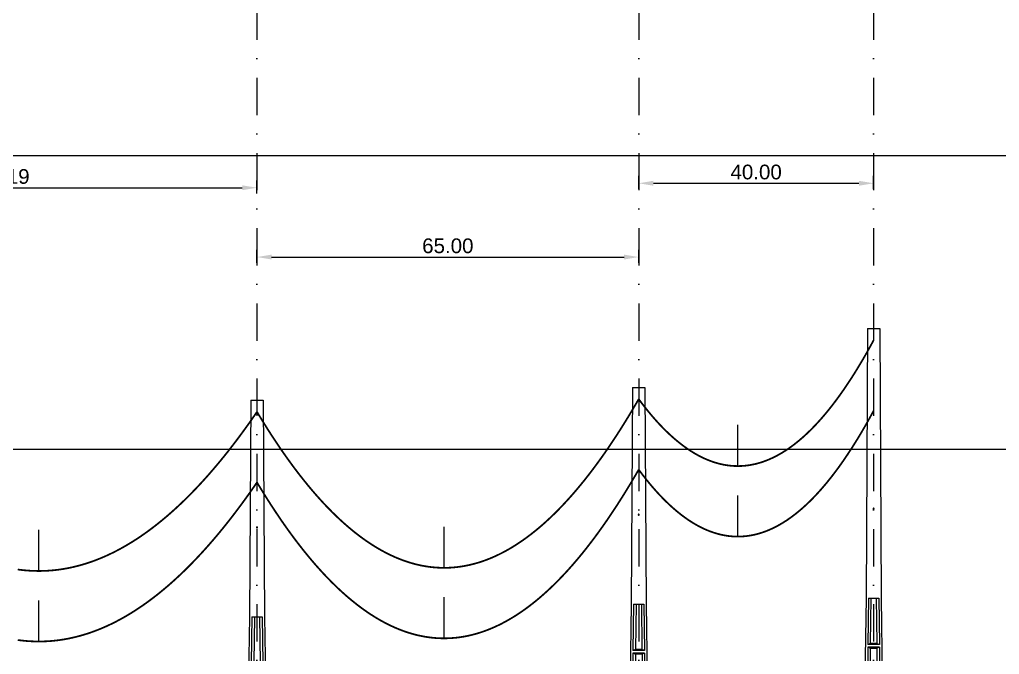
# Model space of a CAD drawing. Header units: metres. Extents: x -121 to 9872, y 3505 to 10721.
# Drawn here: x 4577.5 to 4744.3, y 9365.1 to 9473.1 of the extents above; entities that cross this region are included whole.
import ezdxf

# ---------------------------------------------------------------- set-up
doc = ezdxf.new("R2010")
doc.units = ezdxf.units.M
doc.header["$PDMODE"] = 2
doc.linetypes.add('DASHDOT', pattern=[25.4, 12.7, -6.35, 0, -6.35])
for name, color, linetype in [('CON-EOL- CA MAGNOLIA', 210, 'Continuous'), ('cotas', 7, 'Continuous'), ('Grade', 9, 'Continuous'), ('Ind.Rot', 8, 'DASHDOT'), ('POSTE DT', 7, 'Continuous')]:
    doc.layers.add(name, color=color, linetype=linetype)
doc.styles.get("Standard").update_dxf_attribs({"font": 'arial.ttf'})
doc.dimstyles.new('ISO-25', dxfattribs={"dimtxt": 2.5, "dimasz": 2.5, "dimexe": 1.25, "dimexo": 0.625, "dimtad": 1, "dimzin": 1, "dimtxsty": 'Standard', "dimcen": 2.5, "dimaunit": 1, "dimadec": 3, "dimazin": 3, "dimtfac": 1, "dimtmove": 0, "dimatfit": 3, "dimfxlon": 1, "dimarcsym": 0})

# ---------------------------------------------------------------- blocks, each defined once
blk = doc.blocks.new('*U1')
at = {"layer": 'POSTE DT', "extrusion": (0, 1, 0)}
for p, q in [((-3.31, 378.23), (-4.05, 262)), ((-3.31, 378.23), (3.31, 378.23)), ((3.31, 378.23), (4.06, 262)), ((-4.05, 262), (-7.72, 0)), ((-4.05, 262), (-4.05, 262)), ((-2.73, 262), (-3.08, 237.05)), ((-2.73, 262), (2.75, 262)), ((-1.42, 262), (-1.77, 237.57)), ((1.43, 262), (1.77, 237.57)), ((2.75, 262), (3.1, 237.05)), ((4.06, 262), (7.72, 0)), ((3.1, 237.05), (-3.08, 237.05)), ((-3.1, 235.74), (-3.63, 197.65)), ((3.11, 235.73), (-3.1, 235.74)), ((-1.8, 235.21), (-2.32, 198.19)), ((1.8, 235.21), (2.32, 198.19)), ((3.11, 235.73), (3.65, 197.65))]:
    blk.add_line(p, q, dxfattribs=at)
at = {"layer": 'POSTE DT'}
for points, knots in [([(0.25, 309.94), (0.25, 309.93), (0.25, 309.93), (0.25, 309.92), (0.25, 309.91), (0.25, 309.9), (0.25, 309.89), (0.24, 309.85), (0.22, 309.82), (0.19, 309.77), (0.16, 309.74), (0.11, 309.71), (0.08, 309.7), (0.01, 309.68), (-0.02, 309.68), (-0.08, 309.7), (-0.11, 309.71), (-0.16, 309.74), (-0.18, 309.76), (-0.21, 309.8), (-0.22, 309.82), (-0.24, 309.85), (-0.24, 309.87), (-0.25, 309.89), (-0.25, 309.9), (-0.25, 309.92), (-0.25, 309.92), (-0.25, 309.93), (-0.25, 309.94), (-0.25, 309.95), (-0.25, 309.95), (-0.25, 309.96), (-0.25, 309.97), (-0.24, 310), (-0.23, 310.02), (-0.21, 310.07), (-0.2, 310.09), (-0.15, 310.14), (-0.13, 310.15), (-0.07, 310.18), (-0.03, 310.19), (0.03, 310.19), (0.06, 310.18), (0.12, 310.16), (0.14, 310.14), (0.18, 310.11), (0.2, 310.09), (0.21, 310.06), (0.22, 310.05), (0.23, 310.04), (0.24, 310.01), (0.24, 309.99), (0.25, 309.97), (0.25, 309.96), (0.25, 309.95), (0.25, 309.94), (0.25, 309.94), (0.25, 309.94), (0.25, 309.94)], [-54.728303, -54.728303, -54.728303, -54.728303, -54.309038, -54.309038, -53.647169, -53.647169, -52.532885, -52.532885, -48.86224, -48.86224, -45.282765, -45.282765, -41.52867, -41.52867, -37.867486, -37.867486, -34.454589, -34.454589, -31.301423, -31.301423, -28.48103, -28.48103, -26.961755, -26.961755, -25.7544, -25.7544, -25.136228, -25.136228, -24.64409, -24.64409, -24.094201, -24.094201, -23.191199, -23.191199, -20.494482, -20.494482, -17.342863, -17.342863, -13.645538, -13.645538, -9.835989, -9.835989, -6.296781, -6.296781, -3.005029, -3.005029, 0, 0, 0, 1.527594, 1.527594, 3.697216, 3.697216, 4.489727, 4.489727, 5.01438, 5.01438, 5.095313, 5.095313, 5.095313, 5.095313]), ([(-1.77, 237.57), (-1.99, 237.49), (-2.21, 237.4), (-2.64, 237.22), (-2.86, 237.14), (-3.08, 237.05)], [0, 0, 0, 0, 56.660495, 56.660495, 113.412826, 113.412826, 113.412826, 113.412826]), ([(1.77, 237.57), (1.18, 237.57), (0.59, 237.57), (-0.59, 237.57), (-1.18, 237.57), (-1.77, 237.57)], [0, 0, 0, 0, 67.306894, 67.306894, 134.614447, 134.614447, 134.614447, 134.614447]), ([(3.1, 237.05), (2.87, 237.14), (2.65, 237.23), (2.21, 237.4), (1.99, 237.49), (1.77, 237.57)], [0, 0, 0, 0, 56.738948, 56.738948, 113.38731, 113.38731, 113.38731, 113.38731]), ([(-3.1, 235.74), (-2.88, 235.65), (-2.67, 235.56), (-2.23, 235.39), (-2.02, 235.3), (-1.8, 235.21)], [0.055576, 0.055576, 0.055576, 0.055576, 56.767409, 56.767409, 113.50757, 113.50757, 113.50757, 113.50757]), ([(-1.8, 235.21), (-1.2, 235.21), (-0.6, 235.21), (0.6, 235.21), (1.2, 235.21), (1.8, 235.21)], [0, 0, 0, 0, 68.567797, 68.567797, 137.136247, 137.136247, 137.136247, 137.136247]), ([(1.8, 235.21), (2.02, 235.3), (2.24, 235.38), (2.68, 235.56), (2.89, 235.65), (3.11, 235.73)], [0, 0, 0, 0, 56.845349, 56.845349, 113.599799, 113.599799, 113.599799, 113.599799])]:
    blk.add_open_spline(points, degree=3, knots=knots, dxfattribs=at)
blk = doc.blocks.new('*U10')
at = {"layer": 'POSTE DT', "extrusion": (0, 1, 0)}
for p, q in [((-3.31, 406.59), (-4.05, 262)), ((-3.31, 406.59), (3.31, 406.59)), ((3.31, 406.59), (4.06, 262)), ((-4.05, 262), (-7.72, 0)), ((-4.05, 262), (-4.05, 262)), ((-2.73, 262), (-3.08, 237.05)), ((-2.73, 262), (2.75, 262)), ((-1.42, 262), (-1.77, 237.57)), ((1.43, 262), (1.77, 237.57)), ((2.75, 262), (3.1, 237.05)), ((4.06, 262), (7.72, 0)), ((3.1, 237.05), (-3.08, 237.05)), ((-3.1, 235.74), (-3.63, 197.65)), ((3.11, 235.73), (-3.1, 235.74)), ((-1.8, 235.21), (-2.32, 198.19)), ((1.8, 235.21), (2.32, 198.19)), ((3.11, 235.73), (3.65, 197.65))]:
    blk.add_line(p, q, dxfattribs=at)
at = {"layer": 'POSTE DT'}
for points, knots in [([(0.25, 309.94), (0.25, 309.93), (0.25, 309.93), (0.25, 309.92), (0.25, 309.91), (0.25, 309.9), (0.25, 309.89), (0.24, 309.85), (0.22, 309.82), (0.19, 309.77), (0.16, 309.74), (0.11, 309.71), (0.08, 309.7), (0.01, 309.68), (-0.02, 309.68), (-0.08, 309.7), (-0.11, 309.71), (-0.16, 309.74), (-0.18, 309.76), (-0.21, 309.8), (-0.22, 309.82), (-0.24, 309.85), (-0.24, 309.87), (-0.25, 309.89), (-0.25, 309.9), (-0.25, 309.92), (-0.25, 309.92), (-0.25, 309.93), (-0.25, 309.94), (-0.25, 309.95), (-0.25, 309.95), (-0.25, 309.96), (-0.25, 309.97), (-0.24, 310), (-0.23, 310.02), (-0.21, 310.07), (-0.2, 310.09), (-0.15, 310.14), (-0.13, 310.15), (-0.07, 310.18), (-0.03, 310.19), (0.03, 310.19), (0.06, 310.18), (0.12, 310.16), (0.14, 310.14), (0.18, 310.11), (0.2, 310.09), (0.21, 310.06), (0.22, 310.05), (0.23, 310.04), (0.24, 310.01), (0.24, 309.99), (0.25, 309.97), (0.25, 309.96), (0.25, 309.95), (0.25, 309.94), (0.25, 309.94), (0.25, 309.94), (0.25, 309.94)], [-54.728303, -54.728303, -54.728303, -54.728303, -54.309038, -54.309038, -53.647169, -53.647169, -52.532885, -52.532885, -48.86224, -48.86224, -45.282765, -45.282765, -41.52867, -41.52867, -37.867486, -37.867486, -34.454589, -34.454589, -31.301423, -31.301423, -28.48103, -28.48103, -26.961755, -26.961755, -25.7544, -25.7544, -25.136228, -25.136228, -24.64409, -24.64409, -24.094201, -24.094201, -23.191199, -23.191199, -20.494482, -20.494482, -17.342863, -17.342863, -13.645538, -13.645538, -9.835989, -9.835989, -6.296781, -6.296781, -3.005029, -3.005029, 0, 0, 0, 1.527594, 1.527594, 3.697216, 3.697216, 4.489727, 4.489727, 5.01438, 5.01438, 5.095313, 5.095313, 5.095313, 5.095313]), ([(-1.77, 237.57), (-1.99, 237.49), (-2.21, 237.4), (-2.64, 237.22), (-2.86, 237.14), (-3.08, 237.05)], [0, 0, 0, 0, 56.660495, 56.660495, 113.412826, 113.412826, 113.412826, 113.412826]), ([(1.77, 237.57), (1.18, 237.57), (0.59, 237.57), (-0.59, 237.57), (-1.18, 237.57), (-1.77, 237.57)], [0, 0, 0, 0, 67.306894, 67.306894, 134.614447, 134.614447, 134.614447, 134.614447]), ([(3.1, 237.05), (2.87, 237.14), (2.65, 237.23), (2.21, 237.4), (1.99, 237.49), (1.77, 237.57)], [0, 0, 0, 0, 56.738948, 56.738948, 113.38731, 113.38731, 113.38731, 113.38731]), ([(-3.1, 235.74), (-2.88, 235.65), (-2.67, 235.56), (-2.23, 235.39), (-2.02, 235.3), (-1.8, 235.21)], [0.055576, 0.055576, 0.055576, 0.055576, 56.767409, 56.767409, 113.50757, 113.50757, 113.50757, 113.50757]), ([(-1.8, 235.21), (-1.2, 235.21), (-0.6, 235.21), (0.6, 235.21), (1.2, 235.21), (1.8, 235.21)], [0, 0, 0, 0, 68.567797, 68.567797, 137.136247, 137.136247, 137.136247, 137.136247]), ([(1.8, 235.21), (2.02, 235.3), (2.24, 235.38), (2.68, 235.56), (2.89, 235.65), (3.11, 235.73)], [0, 0, 0, 0, 56.845349, 56.845349, 113.599799, 113.599799, 113.599799, 113.599799])]:
    blk.add_open_spline(points, degree=3, knots=knots, dxfattribs=at)
blk = doc.blocks.new('*D99')
at = {"layer": 'cotas', "color": 0, "lineweight": -2, "transparency": 16777216}
for p, q in [((4531.73, 9443.49), (4531.73, 9445.74)), ((4617.92, 9443.49), (4617.92, 9445.74)), ((4534.23, 9444.49), (4615.42, 9444.49))]:
    blk.add_line(p, q, dxfattribs=at)
at = {"layer": 'cotas', "color": 0, "transparency": 16777216}
for points in [[(4534.23, 9444.9), (4534.23, 9444.07), (4531.73, 9444.49)], [(4615.42, 9444.9), (4615.42, 9444.07), (4617.92, 9444.49)]]:
    blk.add_solid(points, dxfattribs=at)
at = {"layer": 'Defpoints', "color": 0, "transparency": 16777216}
for p in [(4617.92, 9444.49), (4531.73, 9428.51), (4617.92, 9408.35)]:
    blk.add_point(p, dxfattribs=at)
at = {"layer": 'cotas', "color": 0, "transparency": 16777216, "insert": (4574.83, 9446.39), "char_height": 2.5, "attachment_point": 5}
blk.add_mtext('86.19', dxfattribs=at)
blk = doc.blocks.new('*D100')
at = {"layer": 'cotas', "color": 0, "lineweight": -2, "transparency": 16777216}
for p, q in [((4617.92, 9431.69), (4617.92, 9433.94)), ((4682.92, 9431.69), (4682.92, 9433.94)), ((4620.42, 9432.69), (4680.42, 9432.69))]:
    blk.add_line(p, q, dxfattribs=at)
at = {"layer": 'cotas', "color": 0, "transparency": 16777216}
for points in [[(4620.42, 9433.11), (4620.42, 9432.28), (4617.92, 9432.69)], [(4680.42, 9433.11), (4680.42, 9432.28), (4682.92, 9432.69)]]:
    blk.add_solid(points, dxfattribs=at)
at = {"layer": 'Defpoints', "color": 0, "transparency": 16777216}
for p in [(4682.92, 9432.69), (4682.92, 9410.52), (4617.92, 9408.35)]:
    blk.add_point(p, dxfattribs=at)
at = {"layer": 'cotas', "color": 0, "transparency": 16777216, "insert": (4650.42, 9434.59), "char_height": 2.5, "attachment_point": 5}
blk.add_mtext('65.00', dxfattribs=at)
blk = doc.blocks.new('*D101')
at = {"layer": 'cotas', "color": 0, "lineweight": -2, "transparency": 16777216}
for p, q in [((4682.92, 9444.25), (4682.92, 9446.5)), ((4722.92, 9444.25), (4722.92, 9446.5)), ((4685.42, 9445.25), (4720.42, 9445.25))]:
    blk.add_line(p, q, dxfattribs=at)
at = {"layer": 'cotas', "color": 0, "transparency": 16777216}
for points in [[(4685.42, 9445.67), (4685.42, 9444.83), (4682.92, 9445.25)], [(4720.42, 9445.67), (4720.42, 9444.83), (4722.92, 9445.25)]]:
    blk.add_solid(points, dxfattribs=at)
at = {"layer": 'Defpoints', "color": 0, "transparency": 16777216}
for p in [(4722.92, 9445.25), (4722.92, 9420.53), (4682.92, 9410.52)]:
    blk.add_point(p, dxfattribs=at)
at = {"layer": 'cotas', "color": 0, "transparency": 16777216, "insert": (4702.92, 9447.15), "char_height": 2.5, "attachment_point": 5}
blk.add_mtext('40.00', dxfattribs=at)

msp = doc.modelspace()

# ---------------------------------------------------------------- linework, layer by layer
at = {"layer": 'CON-EOL- CA MAGNOLIA'}
for p, q in [((4699.802, 9397.125), (4699.802, 9404.125)), ((4699.802, 9385.125), (4699.802, 9392.125)), ((4699.802, 9385.125), (4699.802, 9392.125)), ((4580.77, 9379.273), (4580.77, 9386.273)), ((4649.785, 9379.809), (4649.785, 9386.809)), ((4580.77, 9367.273), (4580.77, 9374.273)), ((4580.77, 9367.273), (4580.77, 9374.273)), ((4649.785, 9367.809), (4649.785, 9374.809)), ((4649.785, 9367.809), (4649.785, 9374.809))]:
    msp.add_line(p, q, dxfattribs=at)
at = {"layer": 'CON-EOL- CA MAGNOLIA', "const_width": 0.3}
for points in [[(4682.922, 9408.52), (4683.121, 9408.253), (4683.32, 9407.988), (4683.519, 9407.727), (4683.718, 9407.469), (4683.917, 9407.215), (4684.116, 9406.963), (4684.315, 9406.715), (4684.514, 9406.469), (4684.713, 9406.228), (4684.912, 9405.989), (4685.111, 9405.753), (4685.31, 9405.521), (4685.509, 9405.291), (4685.708, 9405.065), (4685.907, 9404.843), (4686.106, 9404.623), (4686.305, 9404.406), (4686.504, 9404.193), (4686.703, 9403.983), (4686.902, 9403.776), (4687.101, 9403.572), (4687.3, 9403.371), (4687.499, 9403.174), (4687.698, 9402.98), (4687.897, 9402.789), (4688.096, 9402.601), (4688.295, 9402.416), (4688.494, 9402.235), (4688.693, 9402.056), (4688.892, 9401.881), (4689.091, 9401.709), (4689.29, 9401.54), (4689.489, 9401.375), (4689.688, 9401.212), (4689.887, 9401.053), (4690.086, 9400.897), (4690.285, 9400.744), (4690.484, 9400.594), (4690.683, 9400.447), (4690.882, 9400.304), (4691.081, 9400.163), (4691.28, 9400.026), (4691.479, 9399.892), (4691.678, 9399.762), (4691.877, 9399.634), (4692.076, 9399.51), (4692.275, 9399.388), (4692.474, 9399.27), (4692.673, 9399.155), (4692.872, 9399.043), (4693.071, 9398.935), (4693.27, 9398.829), (4693.469, 9398.727), (4693.668, 9398.628), (4693.867, 9398.532), (4694.066, 9398.439), (4694.265, 9398.35), (4694.464, 9398.263), (4694.663, 9398.18), (4694.862, 9398.1), (4695.061, 9398.023), (4695.26, 9397.949), (4695.459, 9397.879), (4695.658, 9397.811), (4695.857, 9397.747), (4696.056, 9397.686), (4696.255, 9397.628), (4696.454, 9397.573), (4696.653, 9397.521), (4696.852, 9397.473), (4697.051, 9397.427), (4697.25, 9397.385), (4697.449, 9397.346), (4697.648, 9397.311), (4697.847, 9397.278), (4698.046, 9397.248), (4698.245, 9397.222), (4698.444, 9397.199), (4698.643, 9397.179), (4698.842, 9397.162), (4699.041, 9397.148), (4699.24, 9397.138), (4699.439, 9397.131), (4699.638, 9397.127), (4699.837, 9397.125), (4700.036, 9397.128), (4700.235, 9397.133), (4700.434, 9397.141), (4700.633, 9397.153), (4700.832, 9397.168), (4701.031, 9397.186), (4701.23, 9397.207), (4701.429, 9397.231), (4701.628, 9397.259), (4701.827, 9397.289), (4702.026, 9397.323), (4702.225, 9397.36), (4702.424, 9397.4), (4702.623, 9397.443), (4702.822, 9397.49), (4703.022, 9397.539), (4703.221, 9397.592), (4703.42, 9397.648), (4703.619, 9397.707), (4703.818, 9397.769), (4704.017, 9397.835), (4704.216, 9397.903), (4704.415, 9397.975), (4704.614, 9398.05), (4704.813, 9398.128), (4705.012, 9398.209), (4705.211, 9398.294), (4705.41, 9398.381), (4705.609, 9398.472), (4705.808, 9398.566), (4706.007, 9398.663), (4706.206, 9398.763), (4706.405, 9398.867), (4706.604, 9398.973), (4706.803, 9399.083), (4707.002, 9399.196), (4707.201, 9399.312), (4707.4, 9399.431), (4707.599, 9399.553), (4707.798, 9399.679), (4707.997, 9399.808), (4708.196, 9399.94), (4708.395, 9400.075), (4708.594, 9400.213), (4708.793, 9400.354), (4708.992, 9400.499), (4709.191, 9400.647), (4709.39, 9400.798), (4709.589, 9400.952), (4709.788, 9401.109), (4709.987, 9401.27), (4710.186, 9401.433), (4710.385, 9401.6), (4710.584, 9401.77), (4710.783, 9401.943), (4710.982, 9402.119), (4711.181, 9402.299), (4711.38, 9402.482), (4711.579, 9402.667), (4711.778, 9402.856), (4711.977, 9403.049), (4712.176, 9403.244), (4712.375, 9403.443), (4712.574, 9403.644), (4712.773, 9403.849), (4712.972, 9404.057), (4713.171, 9404.269), (4713.37, 9404.483), (4713.569, 9404.701), (4713.768, 9404.922), (4713.967, 9405.146), (4714.166, 9405.373), (4714.365, 9405.603), (4714.564, 9405.837), (4714.763, 9406.073), (4714.962, 9406.313), (4715.161, 9406.556), (4715.36, 9406.803), (4715.559, 9407.052), (4715.758, 9407.305), (4715.957, 9407.561), (4716.156, 9407.82), (4716.355, 9408.082), (4716.554, 9408.347), (4716.753, 9408.616), (4716.952, 9408.888), (4717.151, 9409.163), (4717.35, 9409.441), (4717.549, 9409.722), (4717.748, 9410.007), (4717.947, 9410.295), (4718.146, 9410.586), (4718.345, 9410.88), (4718.544, 9411.177), (4718.743, 9411.478), (4718.942, 9411.782), (4719.141, 9412.089), (4719.34, 9412.399), (4719.539, 9412.712), (4719.738, 9413.029), (4719.937, 9413.349), (4720.136, 9413.672), (4720.335, 9413.998), (4720.534, 9414.327), (4720.733, 9414.66), (4720.932, 9414.995), (4721.131, 9415.334), (4721.33, 9415.677), (4721.529, 9416.022), (4721.728, 9416.371), (4721.927, 9416.723), (4722.126, 9417.078), (4722.325, 9417.436), (4722.524, 9417.797), (4722.723, 9418.162), (4722.922, 9418.53)], [(4617.922, 9406.35), (4618.245, 9405.813), (4618.569, 9405.281), (4618.892, 9404.755), (4619.216, 9404.234), (4619.539, 9403.719), (4619.862, 9403.21), (4620.186, 9402.706), (4620.509, 9402.207), (4620.832, 9401.714), (4621.156, 9401.227), (4621.479, 9400.745), (4621.803, 9400.268), (4622.126, 9399.797), (4622.449, 9399.332), (4622.773, 9398.872), (4623.096, 9398.417), (4623.42, 9397.969), (4623.743, 9397.525), (4624.066, 9397.087), (4624.39, 9396.655), (4624.713, 9396.228), (4625.036, 9395.807), (4625.36, 9395.391), (4625.683, 9394.98), (4626.007, 9394.575), (4626.33, 9394.176), (4626.653, 9393.782), (4626.977, 9393.394), (4627.3, 9393.011), (4627.623, 9392.633), (4627.947, 9392.261), (4628.27, 9391.895), (4628.594, 9391.534), (4628.917, 9391.178), (4629.24, 9390.828), (4629.564, 9390.484), (4629.887, 9390.145), (4630.211, 9389.811), (4630.534, 9389.484), (4630.857, 9389.161), (4631.181, 9388.844), (4631.504, 9388.532), (4631.827, 9388.226), (4632.151, 9387.926), (4632.474, 9387.63), (4632.798, 9387.341), (4633.121, 9387.057), (4633.444, 9386.778), (4633.768, 9386.505), (4634.091, 9386.237), (4634.415, 9385.975), (4634.738, 9385.718), (4635.061, 9385.466), (4635.385, 9385.22), (4635.708, 9384.98), (4636.031, 9384.745), (4636.355, 9384.516), (4636.678, 9384.292), (4637.002, 9384.073), (4637.325, 9383.86), (4637.648, 9383.652), (4637.972, 9383.45), (4638.295, 9383.254), (4638.619, 9383.062), (4638.942, 9382.877), (4639.265, 9382.696), (4639.589, 9382.522), (4639.912, 9382.352), (4640.235, 9382.188), (4640.559, 9382.03), (4640.882, 9381.877), (4641.206, 9381.729), (4641.529, 9381.587), (4641.852, 9381.451), (4642.176, 9381.32), (4642.499, 9381.194), (4642.822, 9381.074), (4643.146, 9380.959), (4643.469, 9380.85), (4643.793, 9380.746), (4644.116, 9380.648), (4644.439, 9380.555), (4644.763, 9380.467), (4645.086, 9380.385), (4645.41, 9380.309), (4645.733, 9380.238), (4646.056, 9380.172), (4646.38, 9380.112), (4646.703, 9380.057), (4647.026, 9380.008), (4647.35, 9379.964), (4647.673, 9379.926), (4647.997, 9379.893), (4648.32, 9379.865), (4648.643, 9379.843), (4648.967, 9379.827), (4649.29, 9379.816), (4649.614, 9379.81), (4649.937, 9379.81), (4650.26, 9379.815), (4650.584, 9379.826), (4650.907, 9379.842), (4651.23, 9379.864), (4651.554, 9379.891), (4651.877, 9379.924), (4652.201, 9379.961), (4652.524, 9380.005), (4652.847, 9380.054), (4653.171, 9380.108), (4653.494, 9380.168), (4653.818, 9380.233), (4654.141, 9380.304), (4654.464, 9380.38), (4654.788, 9380.462), (4655.111, 9380.549), (4655.434, 9380.642), (4655.758, 9380.74), (4656.081, 9380.843), (4656.405, 9380.952), (4656.728, 9381.067), (4657.051, 9381.187), (4657.375, 9381.312), (4657.698, 9381.443), (4658.022, 9381.579), (4658.345, 9381.721), (4658.668, 9381.868), (4658.992, 9382.021), (4659.315, 9382.179), (4659.638, 9382.342), (4659.962, 9382.511), (4660.285, 9382.686), (4660.609, 9382.866), (4660.932, 9383.051), (4661.255, 9383.242), (4661.579, 9383.438), (4661.902, 9383.64), (4662.225, 9383.847), (4662.549, 9384.06), (4662.872, 9384.278), (4663.196, 9384.502), (4663.519, 9384.731), (4663.842, 9384.966), (4664.166, 9385.206), (4664.489, 9385.451), (4664.813, 9385.702), (4665.136, 9385.959), (4665.459, 9386.221), (4665.783, 9386.488), (4666.106, 9386.761), (4666.429, 9387.039), (4666.753, 9387.323), (4667.076, 9387.613), (4667.4, 9387.907), (4667.723, 9388.208), (4668.046, 9388.513), (4668.37, 9388.825), (4668.693, 9389.141), (4669.017, 9389.464), (4669.34, 9389.791), (4669.663, 9390.125), (4669.987, 9390.463), (4670.31, 9390.807), (4670.633, 9391.157), (4670.957, 9391.512), (4671.28, 9391.873), (4671.604, 9392.239), (4671.927, 9392.611), (4672.25, 9392.988), (4672.574, 9393.37), (4672.897, 9393.758), (4673.221, 9394.152), (4673.544, 9394.551), (4673.867, 9394.955), (4674.191, 9395.365), (4674.514, 9395.781), (4674.837, 9396.202), (4675.161, 9396.629), (4675.484, 9397.061), (4675.808, 9397.498), (4676.131, 9397.941), (4676.454, 9398.39), (4676.778, 9398.844), (4677.101, 9399.304), (4677.424, 9399.769), (4677.748, 9400.239), (4678.071, 9400.716), (4678.395, 9401.197), (4678.718, 9401.684), (4679.041, 9402.177), (4679.365, 9402.675), (4679.688, 9403.179), (4680.012, 9403.688), (4680.335, 9404.203), (4680.658, 9404.723), (4680.982, 9405.249), (4681.305, 9405.78), (4681.628, 9406.317), (4681.952, 9406.86), (4682.275, 9407.407), (4682.599, 9407.961), (4682.922, 9408.52)], [(4577.185, 9379.524), (4577.614, 9379.468), (4578.043, 9379.418), (4578.472, 9379.376), (4578.901, 9379.341), (4579.329, 9379.313), (4579.758, 9379.293), (4580.187, 9379.279), (4580.616, 9379.273), (4581.045, 9379.274), (4581.473, 9379.282), (4581.902, 9379.298), (4582.331, 9379.32), (4582.76, 9379.35), (4583.189, 9379.387), (4583.618, 9379.431), (4584.046, 9379.483), (4584.475, 9379.541), (4584.904, 9379.607), (4585.333, 9379.68), (4585.762, 9379.761), (4586.19, 9379.848), (4586.619, 9379.943), (4587.048, 9380.044), (4587.477, 9380.154), (4587.906, 9380.27), (4588.334, 9380.393), (4588.763, 9380.524), (4589.192, 9380.662), (4589.621, 9380.807), (4590.05, 9380.959), (4590.478, 9381.119), (4590.907, 9381.285), (4591.336, 9381.459), (4591.765, 9381.64), (4592.194, 9381.829), (4592.622, 9382.024), (4593.051, 9382.227), (4593.48, 9382.437), (4593.909, 9382.654), (4594.338, 9382.878), (4594.766, 9383.11), (4595.195, 9383.349), (4595.624, 9383.595), (4596.053, 9383.848), (4596.482, 9384.108), (4596.911, 9384.376), (4597.339, 9384.651), (4597.768, 9384.933), (4598.197, 9385.222), (4598.626, 9385.519), (4599.055, 9385.822), (4599.483, 9386.133), (4599.912, 9386.451), (4600.341, 9386.777), (4600.77, 9387.11), (4601.199, 9387.449), (4601.627, 9387.796), (4602.056, 9388.151), (4602.485, 9388.512), (4602.914, 9388.881), (4603.343, 9389.257), (4603.771, 9389.64), (4604.2, 9390.031), (4604.629, 9390.428), (4605.058, 9390.833), (4605.487, 9391.245), (4605.915, 9391.665), (4606.344, 9392.091), (4606.773, 9392.525), (4607.202, 9392.966), (4607.631, 9393.415), (4608.059, 9393.87), (4608.488, 9394.333), (4608.917, 9394.803), (4609.346, 9395.28), (4609.775, 9395.765), (4610.203, 9396.257), (4610.632, 9396.756), (4611.061, 9397.262), (4611.49, 9397.775), (4611.919, 9398.296), (4612.348, 9398.824), (4612.776, 9399.36), (4613.205, 9399.902), (4613.634, 9400.452), (4614.063, 9401.009), (4614.492, 9401.574), (4614.92, 9402.145), (4615.349, 9402.724), (4615.778, 9403.31), (4616.207, 9403.904), (4616.636, 9404.504), (4617.064, 9405.112), (4617.493, 9405.728), (4617.922, 9406.35)], [(4682.922, 9396.52), (4683.121, 9396.253), (4683.32, 9395.988), (4683.519, 9395.727), (4683.718, 9395.469), (4683.917, 9395.214), (4684.116, 9394.963), (4684.315, 9394.715), (4684.514, 9394.469), (4684.713, 9394.227), (4684.912, 9393.989), (4685.111, 9393.753), (4685.31, 9393.521), (4685.509, 9393.291), (4685.708, 9393.065), (4685.907, 9392.843), (4686.106, 9392.623), (4686.305, 9392.406), (4686.504, 9392.193), (4686.703, 9391.983), (4686.902, 9391.776), (4687.101, 9391.572), (4687.3, 9391.371), (4687.499, 9391.174), (4687.698, 9390.98), (4687.897, 9390.789), (4688.096, 9390.601), (4688.295, 9390.416), (4688.494, 9390.235), (4688.693, 9390.056), (4688.892, 9389.881), (4689.091, 9389.709), (4689.29, 9389.54), (4689.489, 9389.375), (4689.688, 9389.212), (4689.887, 9389.053), (4690.086, 9388.897), (4690.285, 9388.744), (4690.484, 9388.594), (4690.683, 9388.447), (4690.882, 9388.304), (4691.081, 9388.163), (4691.28, 9388.026), (4691.479, 9387.892), (4691.678, 9387.762), (4691.877, 9387.634), (4692.076, 9387.509), (4692.275, 9387.388), (4692.474, 9387.27), (4692.673, 9387.155), (4692.872, 9387.043), (4693.071, 9386.935), (4693.27, 9386.829), (4693.469, 9386.727), (4693.668, 9386.628), (4693.867, 9386.532), (4694.066, 9386.439), (4694.265, 9386.35), (4694.464, 9386.263), (4694.663, 9386.18), (4694.862, 9386.1), (4695.061, 9386.023), (4695.26, 9385.949), (4695.459, 9385.879), (4695.658, 9385.811), (4695.857, 9385.747), (4696.056, 9385.686), (4696.255, 9385.628), (4696.454, 9385.573), (4696.653, 9385.521), (4696.852, 9385.473), (4697.051, 9385.428), (4697.25, 9385.385), (4697.449, 9385.346), (4697.648, 9385.311), (4697.847, 9385.278), (4698.046, 9385.248), (4698.245, 9385.222), (4698.444, 9385.199), (4698.643, 9385.179), (4698.842, 9385.162), (4699.041, 9385.149), (4699.24, 9385.138), (4699.439, 9385.131), (4699.638, 9385.126), (4699.837, 9385.125), (4700.036, 9385.128), (4700.235, 9385.133), (4700.434, 9385.141), (4700.633, 9385.153), (4700.832, 9385.168), (4701.031, 9385.186), (4701.23, 9385.207), (4701.429, 9385.231), (4701.628, 9385.259), (4701.827, 9385.289), (4702.026, 9385.323), (4702.225, 9385.36), (4702.424, 9385.4), (4702.623, 9385.443), (4702.822, 9385.49), (4703.022, 9385.539), (4703.221, 9385.592), (4703.42, 9385.648), (4703.619, 9385.707), (4703.818, 9385.769), (4704.017, 9385.835), (4704.216, 9385.903), (4704.415, 9385.975), (4704.614, 9386.05), (4704.813, 9386.128), (4705.012, 9386.209), (4705.211, 9386.294), (4705.41, 9386.381), (4705.609, 9386.472), (4705.808, 9386.566), (4706.007, 9386.663), (4706.206, 9386.763), (4706.405, 9386.867), (4706.604, 9386.973), (4706.803, 9387.083), (4707.002, 9387.196), (4707.201, 9387.312), (4707.4, 9387.431), (4707.599, 9387.553), (4707.798, 9387.679), (4707.997, 9387.808), (4708.196, 9387.94), (4708.395, 9388.075), (4708.594, 9388.213), (4708.793, 9388.354), (4708.992, 9388.499), (4709.191, 9388.647), (4709.39, 9388.798), (4709.589, 9388.952), (4709.788, 9389.109), (4709.987, 9389.27), (4710.186, 9389.433), (4710.385, 9389.6), (4710.584, 9389.77), (4710.783, 9389.943), (4710.982, 9390.119), (4711.181, 9390.299), (4711.38, 9390.482), (4711.579, 9390.667), (4711.778, 9390.856), (4711.977, 9391.049), (4712.176, 9391.244), (4712.375, 9391.443), (4712.574, 9391.644), (4712.773, 9391.849), (4712.972, 9392.057), (4713.171, 9392.269), (4713.37, 9392.483), (4713.569, 9392.701), (4713.768, 9392.922), (4713.967, 9393.146), (4714.166, 9393.373), (4714.365, 9393.603), (4714.564, 9393.837), (4714.763, 9394.073), (4714.962, 9394.313), (4715.161, 9394.556), (4715.36, 9394.803), (4715.559, 9395.052), (4715.758, 9395.305), (4715.957, 9395.561), (4716.156, 9395.82), (4716.355, 9396.082), (4716.554, 9396.347), (4716.753, 9396.616), (4716.952, 9396.888), (4717.151, 9397.163), (4717.35, 9397.441), (4717.549, 9397.722), (4717.748, 9398.007), (4717.947, 9398.295), (4718.146, 9398.586), (4718.345, 9398.88), (4718.544, 9399.177), (4718.743, 9399.478), (4718.942, 9399.782), (4719.141, 9400.089), (4719.34, 9400.399), (4719.539, 9400.712), (4719.738, 9401.029), (4719.937, 9401.349), (4720.136, 9401.671), (4720.335, 9401.998), (4720.534, 9402.327), (4720.733, 9402.66), (4720.932, 9402.995), (4721.131, 9403.334), (4721.33, 9403.677), (4721.529, 9404.022), (4721.728, 9404.371), (4721.927, 9404.723), (4722.126, 9405.078), (4722.325, 9405.436), (4722.524, 9405.797), (4722.723, 9406.162), (4722.922, 9406.53)], [(4682.922, 9396.52), (4683.121, 9396.253), (4683.32, 9395.988), (4683.519, 9395.727), (4683.718, 9395.469), (4683.917, 9395.214), (4684.116, 9394.963), (4684.315, 9394.715), (4684.514, 9394.469), (4684.713, 9394.228), (4684.912, 9393.989), (4685.111, 9393.753), (4685.31, 9393.521), (4685.509, 9393.291), (4685.708, 9393.065), (4685.907, 9392.843), (4686.106, 9392.623), (4686.305, 9392.406), (4686.504, 9392.193), (4686.703, 9391.983), (4686.902, 9391.776), (4687.101, 9391.572), (4687.3, 9391.371), (4687.499, 9391.174), (4687.698, 9390.98), (4687.897, 9390.789), (4688.096, 9390.601), (4688.295, 9390.416), (4688.494, 9390.235), (4688.693, 9390.056), (4688.892, 9389.881), (4689.091, 9389.709), (4689.29, 9389.54), (4689.489, 9389.374), (4689.688, 9389.212), (4689.887, 9389.053), (4690.086, 9388.897), (4690.285, 9388.744), (4690.484, 9388.594), (4690.683, 9388.447), (4690.882, 9388.304), (4691.081, 9388.163), (4691.28, 9388.026), (4691.479, 9387.892), (4691.678, 9387.762), (4691.877, 9387.634), (4692.076, 9387.51), (4692.275, 9387.388), (4692.474, 9387.27), (4692.673, 9387.155), (4692.872, 9387.043), (4693.071, 9386.935), (4693.27, 9386.829), (4693.469, 9386.727), (4693.668, 9386.628), (4693.867, 9386.532), (4694.066, 9386.439), (4694.265, 9386.35), (4694.464, 9386.263), (4694.663, 9386.18), (4694.862, 9386.1), (4695.061, 9386.023), (4695.26, 9385.949), (4695.459, 9385.879), (4695.658, 9385.811), (4695.857, 9385.747), (4696.056, 9385.686), (4696.255, 9385.628), (4696.454, 9385.573), (4696.653, 9385.521), (4696.852, 9385.473), (4697.051, 9385.427), (4697.25, 9385.385), (4697.449, 9385.346), (4697.648, 9385.311), (4697.847, 9385.278), (4698.046, 9385.249), (4698.245, 9385.222), (4698.444, 9385.199), (4698.643, 9385.179), (4698.842, 9385.162), (4699.041, 9385.148), (4699.24, 9385.138), (4699.439, 9385.131), (4699.638, 9385.127), (4699.837, 9385.126), (4700.036, 9385.128), (4700.235, 9385.133), (4700.434, 9385.141), (4700.633, 9385.153), (4700.832, 9385.168), (4701.031, 9385.186), (4701.23, 9385.207), (4701.429, 9385.231), (4701.628, 9385.259), (4701.827, 9385.289), (4702.026, 9385.323), (4702.225, 9385.36), (4702.424, 9385.4), (4702.623, 9385.443), (4702.822, 9385.49), (4703.022, 9385.539), (4703.221, 9385.592), (4703.42, 9385.648), (4703.619, 9385.707), (4703.818, 9385.769), (4704.017, 9385.835), (4704.216, 9385.903), (4704.415, 9385.975), (4704.614, 9386.05), (4704.813, 9386.128), (4705.012, 9386.209), (4705.211, 9386.294), (4705.41, 9386.381), (4705.609, 9386.472), (4705.808, 9386.566), (4706.007, 9386.663), (4706.206, 9386.763), (4706.405, 9386.867), (4706.604, 9386.973), (4706.803, 9387.083), (4707.002, 9387.196), (4707.201, 9387.312), (4707.4, 9387.431), (4707.599, 9387.553), (4707.798, 9387.679), (4707.997, 9387.808), (4708.196, 9387.94), (4708.395, 9388.075), (4708.594, 9388.213), (4708.793, 9388.354), (4708.992, 9388.499), (4709.191, 9388.647), (4709.39, 9388.798), (4709.589, 9388.952), (4709.788, 9389.109), (4709.987, 9389.27), (4710.186, 9389.433), (4710.385, 9389.6), (4710.584, 9389.77), (4710.783, 9389.943), (4710.982, 9390.119), (4711.181, 9390.299), (4711.38, 9390.482), (4711.579, 9390.667), (4711.778, 9390.856), (4711.977, 9391.049), (4712.176, 9391.244), (4712.375, 9391.443), (4712.574, 9391.644), (4712.773, 9391.849), (4712.972, 9392.057), (4713.171, 9392.269), (4713.37, 9392.483), (4713.569, 9392.701), (4713.768, 9392.922), (4713.967, 9393.146), (4714.166, 9393.373), (4714.365, 9393.603), (4714.564, 9393.837), (4714.763, 9394.073), (4714.962, 9394.313), (4715.161, 9394.556), (4715.36, 9394.803), (4715.559, 9395.052), (4715.758, 9395.305), (4715.957, 9395.561), (4716.156, 9395.82), (4716.355, 9396.082), (4716.554, 9396.347), (4716.753, 9396.616), (4716.952, 9396.888), (4717.151, 9397.163), (4717.35, 9397.441), (4717.549, 9397.722), (4717.748, 9398.007), (4717.947, 9398.295), (4718.146, 9398.586), (4718.345, 9398.88), (4718.544, 9399.177), (4718.743, 9399.478), (4718.942, 9399.782), (4719.141, 9400.089), (4719.34, 9400.399), (4719.539, 9400.712), (4719.738, 9401.029), (4719.937, 9401.349), (4720.136, 9401.672), (4720.335, 9401.998), (4720.534, 9402.327), (4720.733, 9402.66), (4720.932, 9402.995), (4721.131, 9403.334), (4721.33, 9403.677), (4721.529, 9404.022), (4721.728, 9404.371), (4721.927, 9404.723), (4722.126, 9405.078), (4722.325, 9405.436), (4722.524, 9405.797), (4722.723, 9406.162), (4722.922, 9406.53)], [(4617.922, 9394.35), (4618.245, 9393.813), (4618.569, 9393.281), (4618.892, 9392.755), (4619.216, 9392.234), (4619.539, 9391.719), (4619.862, 9391.21), (4620.186, 9390.706), (4620.509, 9390.207), (4620.832, 9389.714), (4621.156, 9389.227), (4621.479, 9388.745), (4621.803, 9388.268), (4622.126, 9387.797), (4622.449, 9387.332), (4622.773, 9386.872), (4623.096, 9386.417), (4623.42, 9385.968), (4623.743, 9385.525), (4624.066, 9385.087), (4624.39, 9384.655), (4624.713, 9384.228), (4625.036, 9383.806), (4625.36, 9383.391), (4625.683, 9382.98), (4626.007, 9382.575), (4626.33, 9382.176), (4626.653, 9381.782), (4626.977, 9381.394), (4627.3, 9381.011), (4627.623, 9380.633), (4627.947, 9380.261), (4628.27, 9379.895), (4628.594, 9379.534), (4628.917, 9379.178), (4629.24, 9378.829), (4629.564, 9378.484), (4629.887, 9378.145), (4630.211, 9377.812), (4630.534, 9377.483), (4630.857, 9377.161), (4631.181, 9376.844), (4631.504, 9376.532), (4631.827, 9376.226), (4632.151, 9375.926), (4632.474, 9375.63), (4632.798, 9375.341), (4633.121, 9375.057), (4633.444, 9374.778), (4633.768, 9374.505), (4634.091, 9374.237), (4634.415, 9373.975), (4634.738, 9373.718), (4635.061, 9373.466), (4635.385, 9373.22), (4635.708, 9372.98), (4636.031, 9372.745), (4636.355, 9372.516), (4636.678, 9372.292), (4637.002, 9372.073), (4637.325, 9371.86), (4637.648, 9371.652), (4637.972, 9371.45), (4638.295, 9371.254), (4638.619, 9371.062), (4638.942, 9370.877), (4639.265, 9370.696), (4639.589, 9370.522), (4639.912, 9370.352), (4640.235, 9370.188), (4640.559, 9370.03), (4640.882, 9369.877), (4641.206, 9369.729), (4641.529, 9369.587), (4641.852, 9369.451), (4642.176, 9369.32), (4642.499, 9369.194), (4642.822, 9369.074), (4643.146, 9368.959), (4643.469, 9368.85), (4643.793, 9368.746), (4644.116, 9368.648), (4644.439, 9368.555), (4644.763, 9368.467), (4645.086, 9368.385), (4645.41, 9368.309), (4645.733, 9368.238), (4646.056, 9368.172), (4646.38, 9368.112), (4646.703, 9368.057), (4647.026, 9368.008), (4647.35, 9367.964), (4647.673, 9367.926), (4647.997, 9367.893), (4648.32, 9367.865), (4648.643, 9367.843), (4648.967, 9367.827), (4649.29, 9367.816), (4649.614, 9367.81), (4649.937, 9367.81), (4650.26, 9367.815), (4650.584, 9367.826), (4650.907, 9367.842), (4651.23, 9367.864), (4651.554, 9367.891), (4651.877, 9367.923), (4652.201, 9367.961), (4652.524, 9368.005), (4652.847, 9368.054), (4653.171, 9368.108), (4653.494, 9368.168), (4653.818, 9368.233), (4654.141, 9368.304), (4654.464, 9368.38), (4654.788, 9368.462), (4655.111, 9368.549), (4655.434, 9368.642), (4655.758, 9368.74), (4656.081, 9368.843), (4656.405, 9368.952), (4656.728, 9369.067), (4657.051, 9369.187), (4657.375, 9369.312), (4657.698, 9369.443), (4658.022, 9369.579), (4658.345, 9369.721), (4658.668, 9369.868), (4658.992, 9370.02), (4659.315, 9370.179), (4659.638, 9370.342), (4659.962, 9370.511), (4660.285, 9370.686), (4660.609, 9370.866), (4660.932, 9371.051), (4661.255, 9371.242), (4661.579, 9371.438), (4661.902, 9371.64), (4662.225, 9371.847), (4662.549, 9372.06), (4662.872, 9372.278), (4663.196, 9372.502), (4663.519, 9372.731), (4663.842, 9372.966), (4664.166, 9373.206), (4664.489, 9373.451), (4664.813, 9373.702), (4665.136, 9373.959), (4665.459, 9374.221), (4665.783, 9374.488), (4666.106, 9374.761), (4666.429, 9375.039), (4666.753, 9375.323), (4667.076, 9375.613), (4667.4, 9375.907), (4667.723, 9376.208), (4668.046, 9376.514), (4668.37, 9376.825), (4668.693, 9377.142), (4669.017, 9377.464), (4669.34, 9377.791), (4669.663, 9378.125), (4669.987, 9378.463), (4670.31, 9378.807), (4670.633, 9379.157), (4670.957, 9379.512), (4671.28, 9379.873), (4671.604, 9380.239), (4671.927, 9380.611), (4672.25, 9380.988), (4672.574, 9381.37), (4672.897, 9381.758), (4673.221, 9382.152), (4673.544, 9382.551), (4673.867, 9382.955), (4674.191, 9383.365), (4674.514, 9383.781), (4674.837, 9384.202), (4675.161, 9384.629), (4675.484, 9385.061), (4675.808, 9385.498), (4676.131, 9385.941), (4676.454, 9386.39), (4676.778, 9386.844), (4677.101, 9387.304), (4677.424, 9387.769), (4677.748, 9388.239), (4678.071, 9388.715), (4678.395, 9389.197), (4678.718, 9389.684), (4679.041, 9390.177), (4679.365, 9390.675), (4679.688, 9391.179), (4680.012, 9391.688), (4680.335, 9392.203), (4680.658, 9392.723), (4680.982, 9393.249), (4681.305, 9393.78), (4681.628, 9394.317), (4681.952, 9394.86), (4682.275, 9395.408), (4682.599, 9395.961), (4682.922, 9396.52)], [(4617.922, 9394.35), (4618.245, 9393.813), (4618.569, 9393.281), (4618.892, 9392.755), (4619.216, 9392.234), (4619.539, 9391.719), (4619.862, 9391.21), (4620.186, 9390.706), (4620.509, 9390.207), (4620.832, 9389.714), (4621.156, 9389.227), (4621.479, 9388.745), (4621.803, 9388.268), (4622.126, 9387.797), (4622.449, 9387.332), (4622.773, 9386.872), (4623.096, 9386.417), (4623.42, 9385.969), (4623.743, 9385.525), (4624.066, 9385.087), (4624.39, 9384.655), (4624.713, 9384.228), (4625.036, 9383.807), (4625.36, 9383.391), (4625.683, 9382.98), (4626.007, 9382.575), (4626.33, 9382.176), (4626.653, 9381.782), (4626.977, 9381.394), (4627.3, 9381.011), (4627.623, 9380.633), (4627.947, 9380.261), (4628.27, 9379.895), (4628.594, 9379.534), (4628.917, 9379.178), (4629.24, 9378.828), (4629.564, 9378.484), (4629.887, 9378.145), (4630.211, 9377.811), (4630.534, 9377.483), (4630.857, 9377.161), (4631.181, 9376.844), (4631.504, 9376.532), (4631.827, 9376.226), (4632.151, 9375.926), (4632.474, 9375.63), (4632.798, 9375.341), (4633.121, 9375.057), (4633.444, 9374.778), (4633.768, 9374.505), (4634.091, 9374.237), (4634.415, 9373.975), (4634.738, 9373.718), (4635.061, 9373.466), (4635.385, 9373.22), (4635.708, 9372.98), (4636.031, 9372.745), (4636.355, 9372.516), (4636.678, 9372.292), (4637.002, 9372.073), (4637.325, 9371.86), (4637.648, 9371.652), (4637.972, 9371.45), (4638.295, 9371.254), (4638.619, 9371.062), (4638.942, 9370.877), (4639.265, 9370.696), (4639.589, 9370.522), (4639.912, 9370.352), (4640.235, 9370.188), (4640.559, 9370.03), (4640.882, 9369.877), (4641.206, 9369.729), (4641.529, 9369.587), (4641.852, 9369.451), (4642.176, 9369.32), (4642.499, 9369.194), (4642.822, 9369.074), (4643.146, 9368.959), (4643.469, 9368.85), (4643.793, 9368.746), (4644.116, 9368.648), (4644.439, 9368.555), (4644.763, 9368.467), (4645.086, 9368.385), (4645.41, 9368.309), (4645.733, 9368.238), (4646.056, 9368.172), (4646.38, 9368.112), (4646.703, 9368.057), (4647.026, 9368.008), (4647.35, 9367.964), (4647.673, 9367.926), (4647.997, 9367.893), (4648.32, 9367.865), (4648.643, 9367.843), (4648.967, 9367.827), (4649.29, 9367.816), (4649.614, 9367.81), (4649.937, 9367.81), (4650.26, 9367.815), (4650.584, 9367.826), (4650.907, 9367.842), (4651.23, 9367.864), (4651.554, 9367.891), (4651.877, 9367.924), (4652.201, 9367.961), (4652.524, 9368.005), (4652.847, 9368.054), (4653.171, 9368.108), (4653.494, 9368.168), (4653.818, 9368.233), (4654.141, 9368.304), (4654.464, 9368.38), (4654.788, 9368.462), (4655.111, 9368.549), (4655.434, 9368.642), (4655.758, 9368.74), (4656.081, 9368.843), (4656.405, 9368.952), (4656.728, 9369.067), (4657.051, 9369.187), (4657.375, 9369.312), (4657.698, 9369.443), (4658.022, 9369.579), (4658.345, 9369.721), (4658.668, 9369.868), (4658.992, 9370.021), (4659.315, 9370.179), (4659.638, 9370.342), (4659.962, 9370.511), (4660.285, 9370.686), (4660.609, 9370.866), (4660.932, 9371.051), (4661.255, 9371.242), (4661.579, 9371.438), (4661.902, 9371.64), (4662.225, 9371.847), (4662.549, 9372.06), (4662.872, 9372.278), (4663.196, 9372.502), (4663.519, 9372.731), (4663.842, 9372.966), (4664.166, 9373.206), (4664.489, 9373.451), (4664.813, 9373.702), (4665.136, 9373.959), (4665.459, 9374.221), (4665.783, 9374.488), (4666.106, 9374.761), (4666.429, 9375.039), (4666.753, 9375.323), (4667.076, 9375.613), (4667.4, 9375.907), (4667.723, 9376.208), (4668.046, 9376.513), (4668.37, 9376.825), (4668.693, 9377.141), (4669.017, 9377.464), (4669.34, 9377.791), (4669.663, 9378.125), (4669.987, 9378.463), (4670.31, 9378.807), (4670.633, 9379.157), (4670.957, 9379.512), (4671.28, 9379.873), (4671.604, 9380.239), (4671.927, 9380.611), (4672.25, 9380.988), (4672.574, 9381.37), (4672.897, 9381.758), (4673.221, 9382.152), (4673.544, 9382.551), (4673.867, 9382.955), (4674.191, 9383.365), (4674.514, 9383.781), (4674.837, 9384.202), (4675.161, 9384.629), (4675.484, 9385.061), (4675.808, 9385.498), (4676.131, 9385.941), (4676.454, 9386.39), (4676.778, 9386.844), (4677.101, 9387.304), (4677.424, 9387.769), (4677.748, 9388.239), (4678.071, 9388.716), (4678.395, 9389.197), (4678.718, 9389.684), (4679.041, 9390.177), (4679.365, 9390.675), (4679.688, 9391.179), (4680.012, 9391.688), (4680.335, 9392.203), (4680.658, 9392.723), (4680.982, 9393.249), (4681.305, 9393.78), (4681.628, 9394.317), (4681.952, 9394.86), (4682.275, 9395.407), (4682.599, 9395.961), (4682.922, 9396.52)], [(4577.185, 9367.524), (4577.614, 9367.468), (4578.043, 9367.418), (4578.472, 9367.376), (4578.901, 9367.341), (4579.329, 9367.313), (4579.758, 9367.293), (4580.187, 9367.279), (4580.616, 9367.273), (4581.045, 9367.274), (4581.473, 9367.282), (4581.902, 9367.298), (4582.331, 9367.32), (4582.76, 9367.35), (4583.189, 9367.387), (4583.618, 9367.431), (4584.046, 9367.483), (4584.475, 9367.541), (4584.904, 9367.607), (4585.333, 9367.68), (4585.762, 9367.761), (4586.19, 9367.848), (4586.619, 9367.943), (4587.048, 9368.044), (4587.477, 9368.154), (4587.906, 9368.27), (4588.334, 9368.393), (4588.763, 9368.524), (4589.192, 9368.662), (4589.621, 9368.807), (4590.05, 9368.959), (4590.478, 9369.119), (4590.907, 9369.285), (4591.336, 9369.459), (4591.765, 9369.64), (4592.194, 9369.829), (4592.622, 9370.024), (4593.051, 9370.227), (4593.48, 9370.437), (4593.909, 9370.654), (4594.338, 9370.878), (4594.766, 9371.11), (4595.195, 9371.349), (4595.624, 9371.595), (4596.053, 9371.848), (4596.482, 9372.108), (4596.911, 9372.376), (4597.339, 9372.651), (4597.768, 9372.933), (4598.197, 9373.222), (4598.626, 9373.519), (4599.055, 9373.822), (4599.483, 9374.133), (4599.912, 9374.452), (4600.341, 9374.777), (4600.77, 9375.11), (4601.199, 9375.449), (4601.627, 9375.796), (4602.056, 9376.151), (4602.485, 9376.512), (4602.914, 9376.881), (4603.343, 9377.257), (4603.771, 9377.64), (4604.2, 9378.031), (4604.629, 9378.428), (4605.058, 9378.833), (4605.487, 9379.245), (4605.915, 9379.665), (4606.344, 9380.091), (4606.773, 9380.525), (4607.202, 9380.966), (4607.631, 9381.415), (4608.059, 9381.87), (4608.488, 9382.333), (4608.917, 9382.803), (4609.346, 9383.28), (4609.775, 9383.765), (4610.203, 9384.257), (4610.632, 9384.756), (4611.061, 9385.262), (4611.49, 9385.775), (4611.919, 9386.296), (4612.348, 9386.824), (4612.776, 9387.36), (4613.205, 9387.902), (4613.634, 9388.452), (4614.063, 9389.009), (4614.492, 9389.574), (4614.92, 9390.145), (4615.349, 9390.724), (4615.778, 9391.31), (4616.207, 9391.904), (4616.636, 9392.504), (4617.064, 9393.112), (4617.493, 9393.727), (4617.922, 9394.35)], [(4577.185, 9367.524), (4577.614, 9367.468), (4578.043, 9367.418), (4578.472, 9367.376), (4578.901, 9367.341), (4579.329, 9367.313), (4579.758, 9367.293), (4580.187, 9367.279), (4580.616, 9367.273), (4581.045, 9367.274), (4581.473, 9367.282), (4581.902, 9367.298), (4582.331, 9367.32), (4582.76, 9367.35), (4583.189, 9367.387), (4583.618, 9367.431), (4584.046, 9367.483), (4584.475, 9367.541), (4584.904, 9367.607), (4585.333, 9367.68), (4585.762, 9367.761), (4586.19, 9367.848), (4586.619, 9367.943), (4587.048, 9368.045), (4587.477, 9368.154), (4587.906, 9368.27), (4588.334, 9368.393), (4588.763, 9368.524), (4589.192, 9368.662), (4589.621, 9368.807), (4590.05, 9368.959), (4590.478, 9369.119), (4590.907, 9369.285), (4591.336, 9369.459), (4591.765, 9369.64), (4592.194, 9369.829), (4592.622, 9370.024), (4593.051, 9370.227), (4593.48, 9370.437), (4593.909, 9370.654), (4594.338, 9370.878), (4594.766, 9371.11), (4595.195, 9371.349), (4595.624, 9371.595), (4596.053, 9371.848), (4596.482, 9372.108), (4596.911, 9372.376), (4597.339, 9372.651), (4597.768, 9372.933), (4598.197, 9373.222), (4598.626, 9373.519), (4599.055, 9373.822), (4599.483, 9374.133), (4599.912, 9374.451), (4600.341, 9374.777), (4600.77, 9375.11), (4601.199, 9375.449), (4601.627, 9375.796), (4602.056, 9376.151), (4602.485, 9376.512), (4602.914, 9376.881), (4603.343, 9377.257), (4603.771, 9377.64), (4604.2, 9378.031), (4604.629, 9378.428), (4605.058, 9378.833), (4605.487, 9379.245), (4605.915, 9379.665), (4606.344, 9380.091), (4606.773, 9380.525), (4607.202, 9380.966), (4607.631, 9381.415), (4608.059, 9381.87), (4608.488, 9382.333), (4608.917, 9382.803), (4609.346, 9383.28), (4609.775, 9383.765), (4610.203, 9384.257), (4610.632, 9384.756), (4611.061, 9385.262), (4611.49, 9385.775), (4611.919, 9386.296), (4612.348, 9386.824), (4612.776, 9387.36), (4613.205, 9387.902), (4613.634, 9388.452), (4614.063, 9389.009), (4614.492, 9389.574), (4614.92, 9390.145), (4615.349, 9390.724), (4615.778, 9391.31), (4616.207, 9391.904), (4616.636, 9392.504), (4617.064, 9393.112), (4617.493, 9393.728), (4617.922, 9394.35)]]:
    msp.add_lwpolyline(points, dxfattribs=at)
at = {"layer": 'Grade'}
for points in [[(0, 9450), (9859.453, 9450)], [(0, 9400), (9859.453, 9400)]]:
    msp.add_lwpolyline(points, dxfattribs=at)
at = {"layer": 'Ind.Rot', "linetype": 'DASHDOT', "ltscale": 0.5}
for points in [[(4617.922, 10500), (4617.922, 8300)], [(4682.922, 10500), (4682.922, 8300)], [(4722.919, 10500), (4722.919, 8300)]]:
    msp.add_lwpolyline(points, dxfattribs=at)

# ---------------------------------------------------------------- block references
at = {"layer": 'POSTE DT', "xscale": 0.3172702451939489, "yscale": 0.3172702451939489, "zscale": 0.3172702451939489}
for name, p in [('*U10', (4722.919, 9291.53)), ('*U1', (4682.922, 9290.52)), ('*U1', (4617.922, 9288.35))]:
    msp.add_blockref(name, p, dxfattribs=at)

# ---------------------------------------------------------------- dimensions: what is measured, and where the dimension line sits
at = {"layer": 'cotas'}
for base, p1, p2, picture, middle in [((4722.919, 9445.249), (4682.922, 9410.52), (4722.919, 9420.53), '*D101', (4702.92, 9447.15)), ((4617.922, 9444.488), (4531.732, 9428.51), (4617.922, 9408.35), '*D99', (4574.827, 9446.389)), ((4682.922, 9432.693), (4617.922, 9408.35), (4682.922, 9410.52), '*D100', (4650.422, 9434.594))]:
    dim = msp.add_linear_dim(base=base, p1=p1, p2=p2, dimstyle='ISO-25', dxfattribs=at)
    dim.commit()
    dim.dimension.update_dxf_attribs({"geometry": picture, "text_midpoint": middle})

doc.saveas('drawing.dxf')
